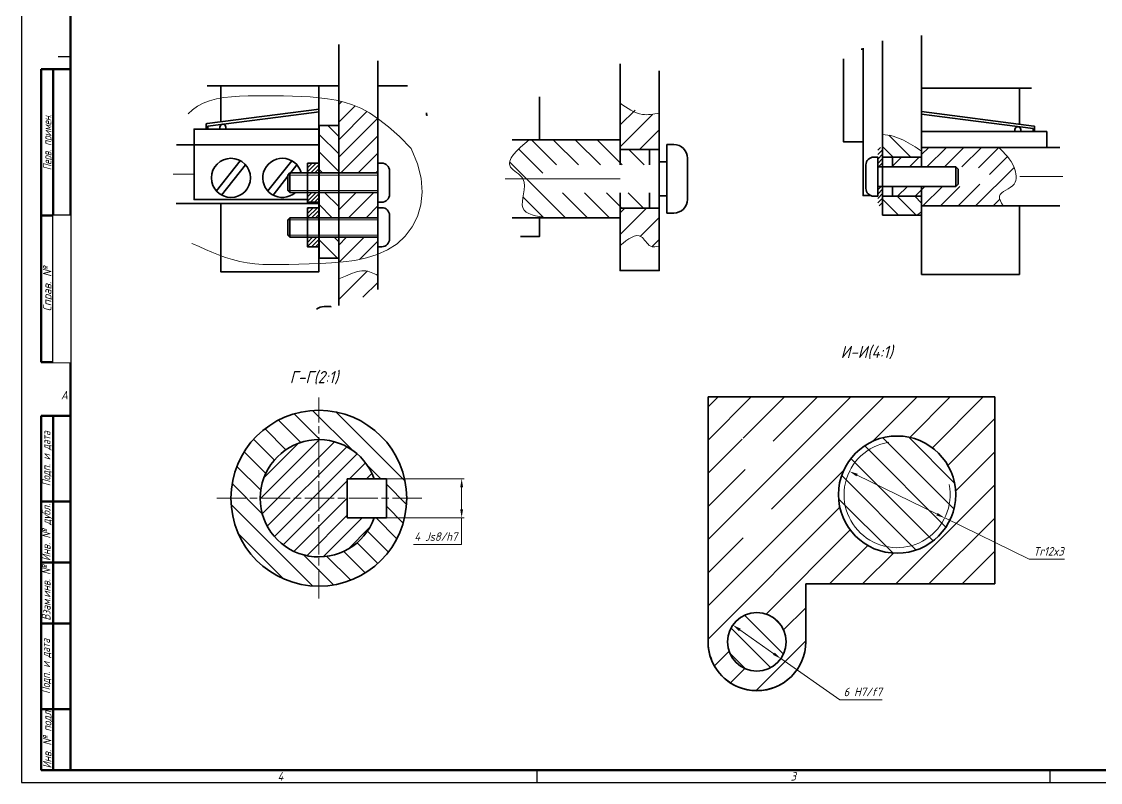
# Model space of a CAD drawing. Header units: millimetres. Extents: x 0 to 1511, y 0 to 853.
# Drawn here: x 0 to 441.7, y 0 to 311.4 of the extents above; entities that cross this region are included whole.
import ezdxf
from ezdxf.enums import TextEntityAlignment as Align

# ---------------------------------------------------------------- set-up
doc = ezdxf.new("R2010")
doc.units = ezdxf.units.MM
doc.set_wipeout_variables(frame=1)
doc.linetypes.add('AM_ISO08W050', pattern=[18, 12, -1.5, 3, -1.5])
doc.layers.get('0').update_dxf_attribs({"lineweight": 80})
for name, color, linetype, lineweight in [('AM_0', 7, 'Continuous', 35), ('AM_4', 3, 'Continuous', 15), ('AM_5', 3, 'Continuous', 15), ('AM_7', 4, 'AM_ISO08W050', 15), ('AM_8', 1, 'Continuous', 15), ('AM_BOR', 7, 'Continuous', 35), ('основные', 7, 'Continuous', 35), ('тонкие', 2, 'Continuous', 15)]:
    doc.layers.add(name, color=color, linetype=linetype, lineweight=lineweight)
doc.styles.add('ACGOSTTS', font='geniso.shx', dxfattribs={"oblique": 15})
doc.styles.get("Standard").update_dxf_attribs({"font": 'geniso.shx', "oblique": 15})
doc.dimstyles.new('AM_GOST$0', dxfattribs={"dimtxt": 3.5, "dimasz": 3.5, "dimexe": 1, "dimexo": 1, "dimgap": 1.5, "dimtad": 1, "dimtoh": 1, "dimtxsty": 'Standard', "dimcen": 0, "dimclrd": 256, "dimclre": 256, "dimclrt": 2, "dimadec": 0, "dimazin": 2, "dimtp": 0.1, "dimtm": 0.1, "dimtfac": 0.71, "dimtdec": 3, "dimtmove": 0, "dimatfit": 3, "dimfxl": 1, "dimtolj": 1, "dimlwd": -1, "dimlwe": -1, "dimarcsym": 1})
doc.dimstyles.new('AM_GOST$3', dxfattribs={"dimtxt": 3.5, "dimasz": 3.5, "dimexe": 1, "dimexo": 1, "dimgap": 1.5, "dimtad": 1, "dimtoh": 1, "dimtxsty": 'Standard', "dimcen": 0, "dimclrd": 256, "dimclre": 256, "dimclrt": 2, "dimadec": 0, "dimazin": 2, "dimtp": 0.1, "dimtm": 0.1, "dimtfac": 0.71, "dimtdec": 3, "dimtofl": 0, "dimtmove": 0, "dimatfit": 2, "dimfxl": 1, "dimtolj": 1, "dimlwd": -1, "dimlwe": -1, "dimarcsym": 1})
pattern_1 = [(45, (-252.0436, -436.0612), (-0.8980256, 0.8980256), [])]
pattern_2 = [(45, (-252.0436, -436.0612), (-0.21213203, 0.21213203), [])]
pattern_3 = [(45, (328.5244, -360.3083), (-0.8980256, 0.8980256), [])]

# ---------------------------------------------------------------- blocks, each defined once
blk = doc.blocks.new('GOST_A1_LANDSCAPE')
at = {"layer": 'AM_BOR', "color": 1, "lineweight": 25}
for p, q in [((0, 594), (0, 0)), ((20, 297), (15, 297)), ((211, 5), (211, 0)), ((421, 5), (421, 0)), ((0, 0), (841, 0))]:
    blk.add_line(p, q, dxfattribs=at)
at = {"layer": 'AM_BOR', "color": 7, "lineweight": 50}
for p, q in [((20, 589), (20, 5)), ((20, 5), (836, 5))]:
    blk.add_line(p, q, dxfattribs=at)
at = {"layer": 'AM_BOR', "color": 1, "lineweight": 25, "style": 'ACGOSTTS', "oblique": 15}
for s, p in [('A', (17.5, 158.5)), ('4', (106, 2.5)), ('3', (316, 2.5))]:
    blk.add_text(s, height=3.5, dxfattribs=at).set_placement(p, align=Align.MIDDLE_CENTER)
blk = doc.blocks.new('GOST_EXT12')
at = {"layer": 'AM_BOR', "color": 7, "lineweight": 50, "ltscale": 0.3}
for p, q in [((0, 287), (-12, 287)), ((-12, 287), (-12, 167)), ((-7, 167), (-7, 287)), ((0, 167), (0, 287)), ((-12, 227), (0, 227)), ((-12, 167), (0, 167))]:
    blk.add_line(p, q, dxfattribs=at)
at = {"layer": 'AM_BOR', "color": 7, "lineweight": 50}
for p, q in [((0, 145), (-12, 145)), ((-12, 145), (-12, 110)), ((-12, 0), (-12, 145)), ((-7, 0), (-7, 145)), ((0, 145), (0, 0)), ((0, 110), (-12, 110)), ((-12, 110), (-12, 85)), ((0, 85), (-12, 85)), ((-12, 85), (-12, 60)), ((0, 60), (-12, 60)), ((-12, 60), (-12, 25)), ((0, 25), (-12, 25)), ((-12, 25), (-12, 0)), ((0, 0), (-12, 0))]:
    blk.add_line(p, q, dxfattribs=at)
at = {"layer": 'AM_BOR', "color": 1, "lineweight": 25, "style": 'ACGOSTTS', "oblique": 15}
for s, width, p in [('Перв. примен.', 0.821392, (-9.5, 257)), ('Подп. и дата', 0.842977, (-9.95, 127.5)), ('Инв. № дубл.', 0.891828, (-9.9, 97.31)), ('Взам.инв. №', 0.899981, (-9.9, 72.5)), ('Подп. и дата', 0.842977, (-10.13, 42.5)), ('Инв. № подл', 0.910904, (-9.5, 12.5))]:
    blk.add_text(s, height=3.5, rotation=90, dxfattribs=dict(at, width=width)).set_placement(p, align=Align.MIDDLE_CENTER)
blk.add_text('Справ. №', height=3.5, rotation=90, dxfattribs=at).set_placement((-9.5, 197), align=Align.MIDDLE_CENTER)
at = {"layer": 'AM_BOR', "color": 2, "lineweight": 25, "style": 'ACGOSTTS', "oblique": 15, "width": 0.8}
for tag, p in [('GEN-TITLE-FREF{16}', (-3.5, 257)), ('GEN-TITLE-RPARTNO{16}', (-3.5, 197)), ('GEN-TITLE-SDT2{10}', (-3.5, 127.5)), ('GEN-TITLE-CSTKN{7}', (-3.5, 97.5)), ('GEN-TITLE-RSTKN{7}', (-3.5, 72.5)), ('GEN-TITLE-SDT1{10}', (-3.5, 42.5)), ('GEN-TITLE-STKN{7}', (-3.5, 12.5))]:
    blk.add_attdef(tag, text='', height=3.17, rotation=90, dxfattribs=at).set_placement(p, align=Align.MIDDLE_CENTER)
blk.add_wipeout([(-7, 227), (-7, 167), (0, 167), (0, 227)])
blk = doc.blocks.new('GENZOOB1JBVO5')
at = {"layer": 'AM_8'}
h = blk.add_hatch(dxfattribs=at)
h.set_pattern_fill('ANSI31', color=256, scale=0.4, style=0)
h.set_pattern_definition(pattern_1)
h.paths.add_polyline_path([(7.2, 5.78), (6.35, 6.35), (5.46, 6.83), (4.61, 7.19), (3.77, 7.45), (3.2, 7.59), (3.2, 0.22), (7.2, 0.22)])
h.paths.add_polyline_path([(6.03, -8.48), (7.15, -8.13), (7.2, -8.11), (7.2, -6.37), (3.2, -6.37), (3.2, -7.34), (3.2, -8.5), (3.2, -8.93), (3.66, -8.89), (4.86, -8.73)])
h = blk.add_hatch(dxfattribs=at)
h.set_pattern_fill('ANSI31', color=256, scale=0.4, angle=90, style=0)
h.set_pattern_definition([(135, (-252.0436, -436.0612), (-0.8980256, -0.8980256), [])])
h.paths.add_polyline_path([(3.2, 5.06), (1.2, 5.06), (1.2, 0.22), (3.2, 0.22)])
h.paths.add_polyline_path([(3.2, -1.78), (1.2, -1.78), (1.2, -4.37), (3.2, -4.37)])
h.paths.add_polyline_path([(1.2, -8.5), (3.2, -8.5), (3.2, -6.37), (1.2, -6.37), (1.2, -7.34)])
h = blk.add_hatch(dxfattribs=at)
h.set_pattern_fill('_U', color=256, scale=0.3, angle=45, style=0, pattern_type=0)
h.set_pattern_definition(pattern_2)
h.paths.add_polyline_path([(0, 0.22), (1.2, 0.22), (1.2, 1.22), (0, 1.22)])
h = blk.add_hatch(dxfattribs=at)
h.set_pattern_fill('_U', color=256, scale=0.3, angle=45, style=0, pattern_type=0)
h.set_pattern_definition(pattern_2)
h.paths.add_polyline_path([(1.2, -2.52), (1.2, -1.78), (0, -1.78), (0, -2.78), (1.2, -2.78)])
h = blk.add_hatch(dxfattribs=at)
h.set_pattern_fill('ANSI31', color=256, scale=0.4, style=0)
h.set_pattern_definition(pattern_1)
h.paths.add_polyline_path([(7.2, -3.34), (7.2, -1.78), (3.2, -1.78), (3.2, -4.37), (7.2, -4.37)])
h = blk.add_hatch(dxfattribs=at)
h.set_pattern_fill('_U', color=256, scale=0.3, angle=45, style=0, pattern_type=0)
h.set_pattern_definition(pattern_2)
h.paths.add_polyline_path([(0, -3.34), (0, -4.37), (1.2, -4.37), (1.2, -3.34)])
h = blk.add_hatch(dxfattribs=at)
h.set_pattern_fill('_U', color=256, scale=0.3, angle=45, style=0, pattern_type=0)
h.set_pattern_definition(pattern_2)
h.paths.add_polyline_path([(0, -7.34), (1.2, -7.34), (1.2, -6.37), (0, -6.37)])
h = blk.add_hatch(dxfattribs=at)
h.set_pattern_fill('ANSI31', color=256, scale=0.5)
h.set_pattern_definition([(45, (235.7244, -360.2264), (-1.122532, 1.122532), [])])
edge = h.paths.add_edge_path()
edge.add_line((7.2, -11.7), (7.2, -10.28))
edge.add_spline(control_points=[(7.2, -10.28), (6.74, -10.05), (5.66, -9.57), (4.28, -9.96), (3.43, -10.74), (3.2, -10.62)], knot_values=[0, 0, 0, 0, 1.460698, 3.470083, 4.215156, 4.215156, 4.215156, 4.215156], degree=3, periodic=0)
edge.add_line((3.2, -10.62), (3.2, -13.36))
edge.add_arc((0, 0), 13.74, 283.4683, 301.6039)
at = {"layer": 'AM_4'}
for p, q in [((-9.32, 7.79), (-10.02, 7.6)), ((-8.57, 7.92), (-9.32, 7.79)), ((-7.78, 8.01), (-8.57, 7.92)), ((-6.94, 8.06), (-7.78, 8.01)), ((-6.08, 8.09), (-6.94, 8.06)), ((-5.2, 8.1), (-6.08, 8.09)), ((-4.29, 8.1), (-5.2, 8.1)), ((-3.38, 8.1), (-4.29, 8.1)), ((-2.46, 8.09), (-3.38, 8.1)), ((-1.54, 8.08), (-2.46, 8.09)), ((-0.62, 8.04), (-1.54, 8.08)), ((0.29, 7.99), (-0.62, 8.04)), ((1.19, 7.91), (0.29, 7.99)), ((2.07, 7.8), (1.19, 7.91)), ((2.93, 7.65), (2.07, 7.8)), ((-11.76, 6.68), (-12.22, 6.27)), ((-11.24, 7.05), (-11.76, 6.68)), ((-10.66, 7.36), (-11.24, 7.05)), ((-10.02, 7.6), (-10.66, 7.36)), ((3.77, 7.45), (2.93, 7.65)), ((4.61, 7.19), (3.77, 7.45)), ((5.46, 6.83), (4.61, 7.19)), ((6.35, 6.35), (5.46, 6.83)), ((7.29, 5.73), (6.35, 6.35)), ((8.3, 4.93), (7.29, 5.73)), ((9.41, 3.93), (8.3, 4.93)), ((10.63, 2.7), (9.41, 3.93)), ((11.28, 1.15), (10.63, 2.7)), ((11.64, -0.33), (11.28, 1.15)), ((-1.99, 0), (7.2, 0)), ((11.74, -1.74), (11.64, -0.33)), ((-1.99, -1.57), (7.2, -1.57)), ((11.6, -3.04), (11.74, -1.74)), ((11.25, -4.24), (11.6, -3.04)), ((10.72, -5.31), (11.25, -4.24)), ((-1.99, -4.59), (7.2, -4.59)), ((10.01, -6.25), (10.72, -5.31)), ((-1.99, -6.16), (7.2, -6.16)), ((9.17, -7.03), (10.01, -6.25)), ((-11.83, -6.99), (-11.72, -7.04)), ((-11.72, -7.04), (-11.09, -7.33)), ((-11.09, -7.33), (-10.45, -7.62)), ((-10.45, -7.62), (-9.78, -7.91)), ((7.15, -8.13), (8.21, -7.65)), ((8.21, -7.65), (9.17, -7.03)), ((-9.78, -7.91), (-9.1, -8.18)), ((-9.1, -8.18), (-8.39, -8.44)), ((-8.39, -8.44), (-7.67, -8.66)), ((-7.67, -8.66), (-6.93, -8.85)), ((3.66, -8.89), (4.86, -8.73)), ((4.86, -8.73), (6.03, -8.48)), ((6.03, -8.48), (7.15, -8.13)), ((-6.93, -8.85), (-6.17, -8.98)), ((-6.17, -8.98), (-5.39, -9.08)), ((-5.39, -9.08), (-4.57, -9.14)), ((-4.57, -9.14), (-3.72, -9.16)), ((-3.72, -9.16), (-2.83, -9.17)), ((-2.83, -9.17), (-1.89, -9.15)), ((-1.89, -9.15), (-0.89, -9.12)), ((-0.89, -9.12), (0.17, -9.09)), ((0.17, -9.09), (1.3, -9.05)), ((1.3, -9.05), (2.47, -8.99)), ((2.47, -8.99), (3.66, -8.89))]:
    blk.add_line(p, q, dxfattribs=at)
at = {"layer": 'AM_7'}
blk.add_line((-11.6, 0.08), (-13.74, 0.08), dxfattribs=at)
at = {"layer": 'основные'}
for p, q in [((3.2, -13.36), (3.2, 13.36)), ((7.2, 11.7), (7.2, -11.7)), ((-10.26, 9.14), (3.2, 9.14)), ((7.2, 9.14), (10.26, 9.14)), ((-10.28, 5.26), (1.2, 6.75)), ((-10.35, 5.25), (-10.28, 5.26)), ((-10.35, 4.71), (-10.35, 5.25)), ((-8.95, 4.9), (-8.95, 4.71)), ((-8.95, 4.71), (-8.35, 4.71)), ((-8.35, 4.71), (-8.35, 4.9)), ((-11.6, 3.08), (-13.39, 3.08)), ((-6.87, 1.46), (-9.32, -1.62)), ((-1.61, 1.46), (-4.07, -1.62)), ((-8.78, -2.05), (-6.33, 1.03)), ((-1.8, 0.12), (-1.08, 1.03)), ((-3.52, -2.05), (-1.99, -0.12)), ((-13.43, -2.92), (1.2, -2.92)), ((2.4, -13.53), (2.4, -13.47))]:
    blk.add_line(p, q, dxfattribs=at)
for points in [[(-8.85, 5.44), (-8.85, 9.14)], [(1.15, 9.14), (1.15, -9.92), (-8.85, -9.92), (-8.85, -2.92)], [(-10.2, 4.71), (-10.2, 5), (-3, 5.93), (1.2, 6.48)], [(12.18, 6.36), (12.18, 6.14), (12.29, 6.14)], [(0, -2.52), (-11.6, -2.52), (-11.6, 4.71), (1.2, 4.71), (1.2, -2.52)], [(0, -2.52), (-11.6, -2.52), (-11.6, 3.08), (1.2, 3.08), (1.2, -2.52)], [(7.2, -1.78), (-1.8, -1.78), (-1.99, -1.57), (-1.99, 0), (-1.8, 0.22), (-1.8, -1.78), (-1.8, 0.22), (7.2, 0.22)], [(7.2, -6.37), (-1.8, -6.37), (-1.99, -6.16), (-1.99, -4.59), (-1.8, -4.37), (-1.8, -6.37), (-1.8, -4.37), (7.2, -4.37)]]:
    blk.add_lwpolyline(points, dxfattribs=at)
for points in [[(-11.6, 4.71), (1.2, 4.71), (1.2, 3.08), (-11.6, 3.08)], [(1.2, 5.06), (3.2, 5.06), (3.2, -8.5), (1.2, -8.5)], [(0, 1.22), (1.2, 1.22), (1.2, -2.78), (0, -2.78)], [(0, -3.34), (1.2, -3.34), (1.2, -7.34), (0, -7.34)]]:
    blk.add_lwpolyline(points, close=True, dxfattribs=at)
for points in [[(8.4, -0.28), (8.4, 0.42, 0.414214), (7.6, 1.22), (7.2, 1.22), (7.2, -2.78), (7.6, -2.78, 0.414214), (8.4, -1.98), (8.4, -0.28)], [(8.4, -4.84), (8.4, -4.14, 0.414214), (7.6, -3.34), (7.2, -3.34), (7.2, -7.34), (7.6, -7.34, 0.414214), (8.4, -6.54), (8.4, -4.84)], [(2.4, -13.47), (1.7, -13.47, 0.148177), (0.92, -13.71)]]:
    blk.add_lwpolyline(points, format="xyb", dxfattribs=at)
blk.add_circle((-7.83, -0.29), 2, dxfattribs=at)
for centre, radius, start, end in [((-8.65, 4.9), 0.3, 360, 180), ((-2.57, -0.29), 2, 14.7617, 311.8237)]:
    blk.add_arc(centre, radius, start, end, dxfattribs=at)
at = {"layer": 'тонкие'}
blk.add_spline([(7.2, -10.28), (5.82, -9.79), (3.9, -10.36), (3.2, -10.62)], degree=3, dxfattribs=at)
blk = doc.blocks.new('GENZOO0OUBVO5')
at = {"layer": 'AM_8'}
h = blk.add_hatch(dxfattribs=at)
h.set_pattern_fill('ANSI31', color=256, scale=0.5)
h.set_pattern_definition([(45, (191.7952, -343.2535), (-1.122532, 1.122532), [])])
edge = h.paths.add_edge_path()
edge.add_line((4, -6.89), (4, -3))
edge.add_line((4, -3), (3, -3))
edge.add_line((3, -3), (0, -3))
edge.add_line((0, -3), (0, -6.83))
edge.add_spline(control_points=[(0, -6.83), (0.8, -6.19), (2.07, -5.25), (2.88, -6.95), (3.7, -7.13), (4, -6.89)], knot_values=[0, 0, 0, 0, 2.340306, 3.709102, 4.583662, 4.583662, 4.583662, 4.583662], degree=3, periodic=0)
edge = h.paths.add_edge_path()
edge.add_line((4, 3), (4, 6.72))
edge.add_spline(control_points=[(4, 6.72), (3.41, 6.61), (1.92, 6.14), (0.87, 7.89), (0, 7.74)], knot_values=[0, 0, 0, 0, 1.7259, 4.277618, 4.277618, 4.277618, 4.277618], degree=3, periodic=0)
edge.add_line((0, 7.74), (0, 3))
edge.add_line((0, 3), (3, 3))
edge.add_line((3, 3), (4, 3))
h = blk.add_hatch(dxfattribs=at)
h.set_pattern_fill('ANSI31', color=256, scale=0.5, angle=90)
h.set_pattern_definition([(135, (191.7952, -343.2535), (-1.122532, -1.122532), [])])
edge = h.paths.add_edge_path()
edge.add_line((0, -1.43), (0, -4))
edge.add_line((0, -4), (-7.43, -4))
edge.add_spline(control_points=[(-7.43, -4), (-8.56, -3.83), (-10.93, -3.48), (-9.46, -0.85), (-9.95, 0)], knot_values=[5.11687, 5.11687, 5.11687, 5.11687, 7.837232, 10.812861, 10.812861, 10.812861, 10.812861], degree=3, periodic=0)
edge.add_line((-9.95, 0), (-8.22, 0))
edge.add_line((-8.22, 0), (-7.4, -1.43))
edge.add_line((-7.4, -1.43), (0, -1.43))
h.paths.add_polyline_path([(3, -3), (3, -1.43), (0, -1.43), (0, -3)])
edge = h.paths.add_edge_path()
edge.add_line((0, 1.43), (0, 4))
edge.add_line((0, 4), (-9.32, 4))
edge.add_spline(control_points=[(-9.32, 4), (-10.51, 2.98), (-12.33, 1.44), (-10.23, 0.5), (-9.95, 0)], knot_values=[0, 0, 0, 0, 3.369721, 5.11687, 5.11687, 5.11687, 5.11687], degree=3, periodic=0)
edge.add_line((-9.95, 0), (-8.22, 0))
edge.add_line((-8.22, 0), (-7.4, 1.43))
edge.add_line((-7.4, 1.43), (0, 1.43))
h.paths.add_polyline_path([(3, 1.43), (3, 3), (0, 3), (0, 1.43)])
at = {"layer": 'AM_7'}
blk.add_line((0, 0), (-11.76, 0), dxfattribs=at)
at = {"layer": 'основные'}
for p, q in [((0, 11.76), (0, 1.43)), ((-8.25, 4), (-8.25, 8.38)), ((3, 3), (4, 3)), ((4, 1.75), (4.8, 1.75)), ((4, -1.75), (4.8, -1.75)), ((3, -3), (4, -3))]:
    blk.add_line(p, q, dxfattribs=at)
for points in [[(0, -1.43), (0, -9.39), (4, -9.39), (4, 11.06)], [(0, 1.43), (0, 4), (-11.06, 4)], [(3, 1.43), (3, 3), (0, 3), (0, 1.43)], [(-11.06, -4), (0, -4), (0, -1.43)], [(0, -1.43), (0, -3), (3, -3), (3, -1.43)], [(-10.18, -5.89), (-8.25, -5.89), (-8.25, -4)]]:
    blk.add_lwpolyline(points, dxfattribs=at)
blk.add_lwpolyline([(4.8, -3.5), (5.5, -3.5, 0.414214), (6.9, -2.1), (6.9, 2.1, 0.414214), (5.5, 3.5), (4.8, 3.5)], format="xyb", close=True, dxfattribs=at)
at = {"layer": 'тонкие'}
for points in [[(0, 7.74), (2.28, 6.59), (4, 6.72)], [(-9.32, 4), (-11.21, 1.21), (-9.95, 0), (-9.95, -2.98), (-7.43, -4)], [(0, -6.83), (2.16, -5.92), (3.13, -6.89), (4, -6.89)]]:
    blk.add_spline(points, degree=3, dxfattribs=at)
blk = doc.blocks.new('GENZOOCPVBVO5')
at = {"layer": 'AM_8'}
h = blk.add_hatch(dxfattribs=at)
h.set_pattern_fill('ANSI31', color=256, scale=0.4, angle=90, style=0)
h.set_pattern_definition([(135, (328.5244, -360.3083), (-0.8980256, -0.8980256), [])])
edge = h.paths.add_edge_path()
edge.add_spline(control_points=[(-4, 4.3), (-3.26, 4.29), (-1.81, 3.81), (-0.6, 3), (0, 2.6)], knot_values=[0, 0, 0, 0, 2.207493, 4.376087, 4.376087, 4.376087, 4.376087], degree=3, periodic=0)
edge.add_line((0, 2.6), (0, 2))
edge.add_line((0, 2), (-3, 2))
edge.add_line((-3, 2), (-4, 2))
edge.add_line((-4, 2), (-4, 4.3))
edge = h.paths.add_edge_path()
edge.add_line((-4, -2), (-3, -2))
edge.add_line((-3, -2), (0, -2))
edge.add_line((0, -2), (0, -3))
edge.add_line((0, -3), (0, -3.57))
edge.add_spline(control_points=[(0, -3.57), (-0.16, -3.69), (-0.33, -3.82), (-0.49, -3.94)], knot_values=[23.381667, 23.381667, 23.381667, 23.381667, 23.830196, 23.830196, 23.830196, 23.830196], degree=3, periodic=0)
edge.add_line((-0.49, -3.94), (-4, -3.94))
edge.add_line((-4, -3.94), (-4, -2))
h = blk.add_hatch(dxfattribs=at)
h.set_pattern_fill('ANSI31', color=256, scale=0.1, style=0)
h.set_pattern_definition([(45, (328.52436, -360.3083), (-0.2245064, 0.2245064), [])])
h.paths.add_polyline_path([(-4.5, 3), (-4, 3), (-4, 1), (-4.5, 1)])
h.paths.add_polyline_path([(-4.5, -1), (-4, -1), (-4, -3), (-4.5, -3)])
h = blk.add_hatch(dxfattribs=at)
h.set_pattern_fill('ANSI31', color=256, scale=0.4, style=0)
h.set_pattern_definition(pattern_3)
edge = h.paths.add_edge_path()
edge.add_line((6.6, 0.78), (7.05, 0))
edge.add_line((7.05, 0), (9.68, 0))
edge.add_spline(control_points=[(9.68, 0), (9.67, 0.31), (9.32, 1.6), (8.5, 2.4), (7.89, 3)], knot_values=[0, 0, 0, 0, 0.891716, 3.48734, 3.48734, 3.48734, 3.48734], degree=3, periodic=0)
edge.add_line((7.89, 3), (0, 3))
edge.add_line((0, 3), (0, 2))
edge.add_line((0, 2), (0, 1))
edge.add_line((0, 1), (5, 1))
edge.add_line((5, 1), (6.6, 0.78))
edge = h.paths.add_edge_path()
edge.add_spline(control_points=[(8.34, -3), (8.13, -2.64), (7.53, -1.62), (9.48, -1.19), (9.69, -0.28), (9.68, 0)], knot_values=[3.48734, 3.48734, 3.48734, 3.48734, 4.551286, 6.492037, 7.297854, 7.297854, 7.297854, 7.297854], degree=3, periodic=0)
edge.add_line((9.68, 0), (7.05, 0))
edge.add_line((7.05, 0), (6.6, -0.78))
edge.add_line((6.6, -0.78), (5.4, -0.78))
edge.add_line((5.4, -0.78), (5, -1))
edge.add_line((5, -1), (0, -1))
edge.add_line((0, -1), (0, -2))
edge.add_line((0, -2), (0, -3))
edge.add_line((0, -3), (8.34, -3))
h = blk.add_hatch(dxfattribs=at)
h.set_pattern_fill('ANSI31', color=256, scale=0.4)
h.set_pattern_definition(pattern_3)
h.paths.add_polyline_path([(0, 2), (-3, 2), (-3, 1), (0, 1)])
h.paths.add_polyline_path([(0, -2), (0, -1), (-3, -1), (-3, -2)])
at = {"layer": 'AM_7'}
blk.add_line((14.45, 0), (10.05, 0), dxfattribs=at)
at = {"layer": 'основные'}
for p, q in [((0, 2.6), (0, 14.45)), ((-4, -1.94), (-4, 13.89)), ((11.48, 5.18), (0, 6.67)), ((9.55, 4.62), (9.55, 4.81)), ((10.15, 4.62), (9.55, 4.62)), ((10.15, 4.81), (10.15, 4.62)), ((11.55, 5.17), (11.48, 5.18)), ((11.55, 4.62), (11.55, 5.17)), ((-3, 2), (-4, 2)), ((0, 2), (-3, 2)), ((-3, 2), (-3, 1)), ((0, 2), (0, 1)), ((-3.97, 1), (-4.5, 1)), ((3.5, 1), (-4.5, 1)), ((3.5, -1), (3.5, 1)), ((3.5, 1), (3.5, 0.78)), ((3.5, 1), (3.73, 0.78)), ((3.5, 0.78), (3.5, -0.78)), ((3.73, -0.78), (3.73, 0.78)), ((-3.97, -1), (-4.5, -1)), ((-4.5, -1), (3.5, -1)), ((-3, -2), (-3, -1)), ((0, -2), (0, -1)), ((3.73, -0.78), (3.5, -1)), ((3.5, -0.78), (3.5, -1)), ((-3, -2), (-4, -2)), ((0, -2), (-3, -2))]:
    blk.add_line(p, q, dxfattribs=at)
for points in [[(0, 14.45), (0, 9.06), (11.26, 9.06)], [(-4, 13.89), (-4, -3.94), (0, -3.94), (0, -2.45)], [(-8, 12.04), (-8, 3.56), (-6, 3.56), (-6, 13.15)], [(-6.19, 13.06), (-6, 13.06), (-6, 13.15)], [(-6, 13.15), (-6, -1.94), (-5.2, -1.94)], [(0, 1), (0, 10)], [(10, 9.06), (10, 5.37)], [(11.4, 4.62), (11.4, 4.92), (4.2, 5.85), (0, 6.4)], [(10, 5.1), (10, 5.07)], [(14.14, 3), (0, 3), (0, 2)], [(10, -3), (10, -10), (0, -10), (0, -1)], [(0, -2), (0, -3), (14.14, -3)]]:
    blk.add_lwpolyline(points, dxfattribs=at)
blk.add_lwpolyline([(12.8, 4.62), (0, 4.62), (0, 3), (12.8, 3)], close=True, dxfattribs=at)
blk.add_lwpolyline([(-5.7, -0.5), (-5.7, -1.2, 0.414214), (-4.9, -2), (-4.5, -2), (-4.5, 2), (-4.9, 2, 0.414214), (-5.7, 1.2), (-5.7, -0.5)], format="xyb", dxfattribs=at)
blk.add_arc((9.85, 4.81), 0.3, 360, 180, dxfattribs=at)
at = {"layer": 'тонкие'}
blk.add_open_spline([(0, 2.6), (-0.6, 3), (-1.81, 3.81), (-3.26, 4.29), (-4, 4.3)], degree=3, knots=[0, 0, 0, 0, 2.168593, 4.376087, 4.376087, 4.376087, 4.376087], dxfattribs=at)
blk.add_spline([(7.89, 3), (9.46, 0.94), (9.46, -0.76), (7.97, -2), (8.34, -3)], degree=3, dxfattribs=at)
blk.add_open_spline([(-0.49, -3.94), (-0.33, -3.82), (-0.16, -3.69), (0, -3.57)], degree=3, dxfattribs=at)
blk = doc.blocks.new('*D42')
at = {"layer": 'AM_5', "linetype": 'ByBlock', "transparency": 16777216}
for p, q in [((149.46, 124.31), (181.19, 124.31)), ((180.19, 120.81), (180.19, 111.81)), ((149.46, 108.31), (181.19, 108.31)), ((180.19, 108.31), (180.19, 97.37)), ((180.19, 97.37), (160.53, 97.37))]:
    blk.add_line(p, q, dxfattribs=at)
at = {"layer": 'AM_5', "transparency": 16777216}
for points in [[(179.61, 120.81), (180.78, 120.81), (180.19, 124.31)], [(179.61, 111.81), (180.78, 111.81), (180.19, 108.31)]]:
    blk.add_solid(points, dxfattribs=at)
at = {"layer": 'Defpoints', "color": 0, "transparency": 16777216}
for p in [(148.46, 124.31), (148.46, 108.31), (180.19, 108.31)]:
    blk.add_point(p, dxfattribs=at)
at = {"layer": 'AM_5', "color": 2, "transparency": 16777216, "insert": (169.61, 100.62), "char_height": 3.5, "attachment_point": 5}
blk.add_mtext('\\A1;4 Js8/h7', dxfattribs=at)
blk = doc.blocks.new('GENZOOZLBCVO5')
at = {"layer": 'AM_8'}
h = blk.add_hatch(dxfattribs=at)
h.set_pattern_fill('_U', color=256, scale=2.4, angle=45, style=0, pattern_type=0)
h.set_pattern_definition([(45, (-1128.8352, -590.4712), (-1.6970563, 1.6970563), [])])
edge = h.paths.add_edge_path()
edge.add_arc((-6.5, -15.06), 5, 180, 360)
edge.add_line((-1.5, -15.06), (-1.5, -9.14))
edge.add_line((-1.5, -9.14), (17.85, -9.14))
edge.add_line((17.85, -9.14), (17.85, 10))
edge.add_line((17.85, 10), (-11.5, 10))
edge.add_line((-11.5, 10), (-11.5, -15.06))
edge = h.paths.add_edge_path(flags=16)
edge.add_arc((-6.5, -15.06), 3, -287.594, 11.4592, ccw=False)
edge.add_arc((-6.5, -15.06), 3, 11.4592, 72.406, ccw=False)
edge = h.paths.add_edge_path(flags=16)
edge.add_arc((7.85, 0), 6, -184.2185, 11.4592, ccw=False)
edge.add_arc((7.85, 0), 6, 11.4592, 175.7815, ccw=False)
edge = h.paths.add_edge_path(flags=16)
edge.add_arc((-6.5, -2.91), 2.07, -324.192, 11.4592, ccw=False)
edge.add_arc((-6.5, -2.91), 2.07, 11.4592, 35.808, ccw=False)
edge = h.paths.add_edge_path(flags=16)
edge.add_arc((-6.5, 4.26), 2.07, -35.575, 191.4592, ccw=False)
edge.add_arc((-6.5, 4.26), 2.07, 191.4592, 324.425, ccw=False)
h = blk.add_hatch(dxfattribs=at)
h.set_pattern_fill('ANSI31', color=256, scale=0.6, angle=90, style=0)
h.set_pattern_definition([(135, (-1128.8352, -590.4712), (-1.3470384, -1.3470384), [])])
h.paths.add_polyline_path([(-3.5, -15.06, 1), (-9.5, -15.06, 1)])
h.paths.add_polyline_path([(13.85, 0, 1), (1.85, 0, 1)])
at = {"layer": 'основные'}
for p, q in [((-11.5, -15.06), (-11.5, 10)), ((-11.5, 10), (-8.81, 10)), ((17.85, 10), (-8.81, 10)), ((17.85, 0), (17.85, 10)), ((17.85, 0), (17.85, -9.14)), ((-1.5, -15.06), (-1.5, -9.14)), ((-1.5, -9.14), (17.85, -9.14))]:
    blk.add_line(p, q, dxfattribs=at)
for centre, radius in [((7.85, 0), 6), ((-6.5, -15.06), 3)]:
    blk.add_circle(centre, radius, dxfattribs=at)
for end in [307.9961, 0]:
    blk.add_arc((-6.5, -15.06), 5, 180, end, dxfattribs=at)
blk = doc.blocks.new('*D47')
at = {"layer": 'AM_5', "linetype": 'ByBlock', "transparency": 16777216}
for p, q in [((342.11, 125.79), (374.83, 109.79)), ((377.97, 108.25), (412.52, 91.34)), ((412.52, 91.34), (426.97, 91.34))]:
    blk.add_line(p, q, dxfattribs=at)
at = {"layer": 'AM_5', "transparency": 16777216}
for points in [[(342.37, 126.32), (341.86, 125.27), (338.97, 127.33)], [(375.09, 110.31), (374.57, 109.26), (377.97, 108.25)]]:
    blk.add_solid(points, dxfattribs=at)
at = {"layer": 'Defpoints', "color": 0, "transparency": 16777216}
for p in [(338.97, 127.33), (377.97, 108.25)]:
    blk.add_point(p, dxfattribs=at)
at = {"layer": 'AM_5', "color": 2, "transparency": 16777216, "insert": (420.5, 94.59), "char_height": 3.5, "attachment_point": 5}
blk.add_mtext('\\A1;Tr12x3', dxfattribs=at)
blk = doc.blocks.new('*D48')
at = {"layer": 'AM_5', "linetype": 'ByBlock', "transparency": 16777216}
for p, q in [((294.11, 62.43), (308.03, 52.67)), ((310.9, 50.66), (334.98, 33.79)), ((334.98, 33.79), (352.37, 33.79))]:
    blk.add_line(p, q, dxfattribs=at)
at = {"layer": 'AM_5', "transparency": 16777216}
for points in [[(294.45, 62.91), (293.78, 61.95), (291.25, 64.44)], [(308.37, 53.15), (307.7, 52.2), (310.9, 50.66)]]:
    blk.add_solid(points, dxfattribs=at)
at = {"layer": 'Defpoints', "color": 0, "transparency": 16777216}
for p in [(291.25, 64.44), (310.9, 50.66)]:
    blk.add_point(p, dxfattribs=at)
at = {"layer": 'AM_5', "color": 2, "transparency": 16777216, "insert": (344.43, 37.04), "char_height": 3.5, "attachment_point": 5}
blk.add_mtext('\\A1;6 H7/f7', dxfattribs=at)

msp = doc.modelspace()

# ---------------------------------------------------------------- hatches: boundary and pattern name
at = {"layer": 'AM_8'}
h = msp.add_hatch(dxfattribs=at)
h.set_pattern_fill('_U', color=256, scale=5, angle=45, style=0, pattern_type=0)
h.set_pattern_definition([(45, (-1379.667, -710.7487), (-3.535534, 3.535534), [])])
edge = h.paths.add_edge_path()
edge.add_line((133.375, 108.312), (133.375, 124.312))
edge.add_line((133.375, 124.312), (144.338, 124.312))
edge.add_arc((121.708, 116.312), 24.003, 19.46895, 340.53105)
edge.add_line((144.338, 108.312), (133.375, 108.312))
at = {"layer": 'основные'}
h = msp.add_hatch(dxfattribs=at)
h.set_pattern_fill('AR-CONC', color=256, style=0)
h.paths.add_polyline_path([(248.6, 182.75), (221.1, 182.75), (221.1, 181.254), (248.6, 181.254)])
h.paths.add_polyline_path([(292.1, 182.75), (264.6, 182.75), (264.6, 181.254), (292.1, 181.254)])
h = msp.add_hatch(dxfattribs=at)
h.set_pattern_fill('ANSI31', color=256, scale=2, angle=90, style=0)
h.set_pattern_definition([(135, (-1379.667, -710.749), (-4.490128, -4.490128), [])])
h.paths.add_polyline_path([(85.711, 116.312, 1), (157.711, 116.312, 1)])
h.paths.add_polyline_path([(144.338, 124.312), (149.375, 124.312), (149.375, 108.312), (144.338, 108.312, -5.8284271)], flags=16)

# ---------------------------------------------------------------- linework, layer by layer
at = {"layer": 'AM_4'}
msp.add_arc((358.472, 117.79), 21.711, 99.05495, 10.85705, dxfattribs=at)
at = {"layer": 'AM_7'}
for p, q in [((121.711, 75.312), (121.711, 157.577)), ((79.929, 116.312), (164.209, 116.312))]:
    msp.add_line(p, q, dxfattribs=at)
at = {"layer": 'основные'}
msp.add_line((136.457, 108.312), (148.457, 108.312), dxfattribs=at)
msp.add_lwpolyline([(133.375, 124.312), (149.375, 124.312), (149.375, 108.312), (133.375, 108.312)], close=True, dxfattribs=at)
for centre, radius in [((121.711, 116.312), 36), ((301.072, 57.551), 12)]:
    msp.add_circle(centre, radius, dxfattribs=at)
msp.add_arc((121.711, 116.312), 24, 19.47122, 340.52878, dxfattribs=at)

# ---------------------------------------------------------------- block references
at = {"layer": 'AM_0', "xscale": 4, "yscale": 4, "zscale": 4}
for name, p in [('GENZOOCPVBVO5', (368.544, 247.959)), ('GENZOOB1JBVO5', (117.045, 248.623)), ('GENZOO0OUBVO5', (245.067, 247.07)), ('GENZOOZLBCVO5', (327.075, 117.79))]:
    msp.add_blockref(name, p, dxfattribs=at)
at = {"layer": 'основные', "lineweight": 0}
msp.add_blockref('GOST_A1_LANDSCAPE', (0, 0), dxfattribs=at)

# ---------------------------------------------------------------- texts
at = {"layer": 'основные', "char_height": 5, "attachment_point": 1}
for s, insert in [('И-И(4:1)', (335.387, 178.742)), ('Г-Г(2:1)', (109.795, 168.401))]:
    msp.add_mtext(s, dxfattribs=dict(at, insert=insert))

# ---------------------------------------------------------------- dimensions: what is measured, and where the dimension line sits
at = {"layer": 'AM_5'}
dim = msp.add_linear_dim(base=(180.194, 108.312), p1=(148.457, 124.312), p2=(148.457, 108.312), angle=90, text='4 Js8/h7', dimstyle='AM_GOST$0', dxfattribs=at)
dim.commit()
dim.dimension.update_dxf_attribs({"geometry": '*D42', "text_midpoint": (169.61, 97.373), "dimtype": 160})
for p1, p2, text, picture, middle in [((338.971, 127.333), (377.974, 108.247), 'Tr12x3', '*D47', (420.496, 91.342)), ((291.246, 64.439), (310.899, 50.664), '6 H7/f7', '*D48', (344.427, 33.787))]:
    dim = msp.add_diameter_dim_2p(p1=p1, p2=p2, text=text, dimstyle='AM_GOST$3', override={"dimpost": ''}, dxfattribs=at)
    dim.commit()
    dim.dimension.update_dxf_attribs({"geometry": picture, "text_midpoint": middle, "dimtype": 163})

# ---------------------------------------------------------------- next in the draw order: block references
at = {"layer": 'основные', "lineweight": 0}
msp.add_blockref('GOST_EXT12', (20, 5), dxfattribs=at)

doc.saveas('drawing.dxf')
